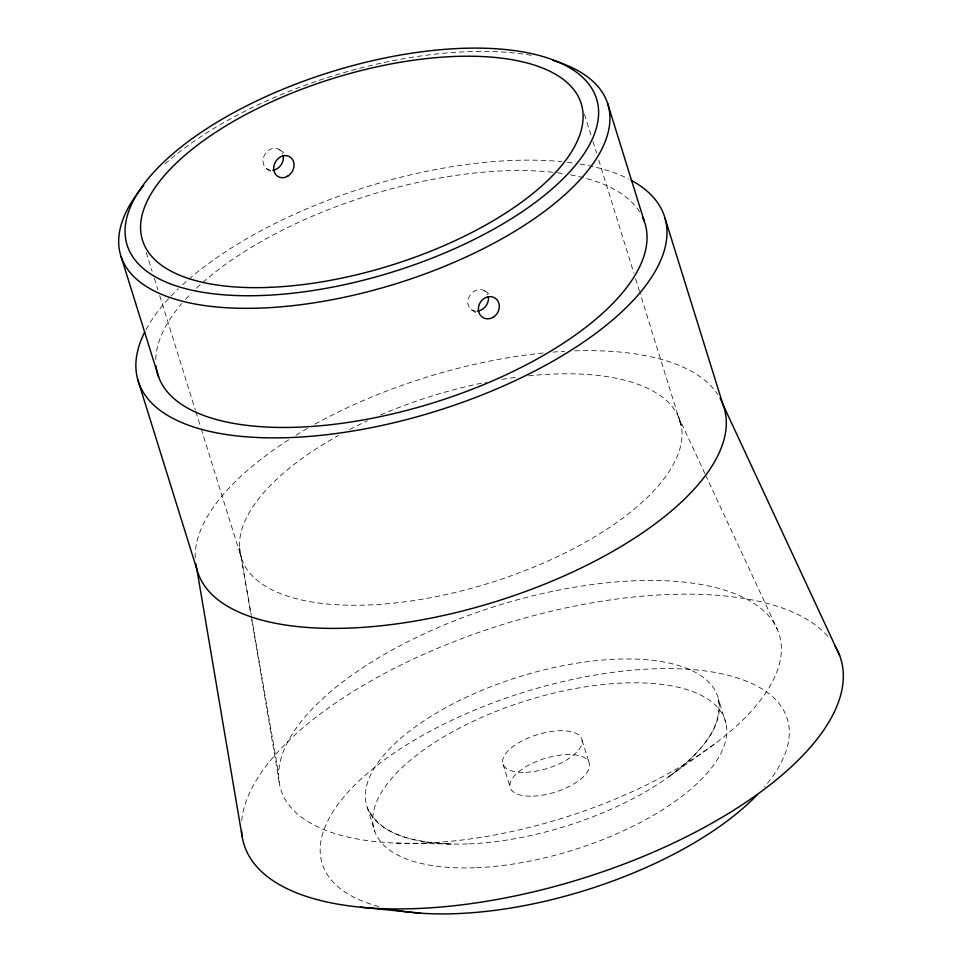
<?xml version="1.0" encoding="UTF-8"?>
<svg xmlns="http://www.w3.org/2000/svg" width="962" height="962" viewBox="0 0 962 962"><rect width="100%" height="100%" fill="white"/><g stroke="black" fill="none" stroke-linecap="round" stroke-linejoin="round"><path stroke-width="0.72" stroke-dasharray="4.81 3.61" d="M714.525 744.011L667.556 777.633C691.991 759.126 722.919 733.79 718.578 699.566L725.997 723.376M396.152 843.097L451.743 844.059C421.584 842.484 381.914 838.636 367.364 807.671L374.783 831.493M279.75 149.868L285.69 153.956M484.68 290.909L490.62 295.009M266.654 168.747L270.226 171.2M471.584 309.788L477.525 313.889M704.93 473.665L678.451 416.738L681.324 426.058L640.019 293.025M705.555 475.012L777.416 629.533M582.094 740.259L589.514 764.081M503.03 764.273L510.449 788.094M146.296 252.537L152.092 271.164M154.329 278.319L157.9 289.79M159.68 295.514L195.382 410.149M195.827 411.58L200.733 427.344M201.178 428.775L241.342 557.732L250.841 614.045M584.499 114.225L591.185 135.762M592.941 141.414L596.536 152.958M598.713 160.005L633.934 273.376M635.581 278.727L639.574 291.594M241.342 557.732L239.562 548.087L251.25 615.127M251.322 616.017L278.679 774.049M251.84 619.973L279.581 784.463M528.511 375.841A229.774 97.835 -17.3 0 1 650.985 493.746A229.774 97.835 -17.3 0 1 308.105 601.322A229.774 97.835 -17.3 0 1 338.636 435.413M349.627 429.533A229.774 97.835 -17.3 0 1 367.448 420.803M380.651 414.899A229.774 97.835 -17.3 0 1 486.471 382.191M502.08 379.377A229.774 97.835 -17.3 0 1 517.484 377.128M164.875 164.021A255.038 108.598 -17.3 0 1 533.369 55.7M155.784 359.499A255.038 108.598 -17.3 0 1 181.806 303.523M185.522 299.326A255.038 108.598 -17.3 0 1 191.342 293.206M196.561 288.119A255.038 108.598 -17.3 0 1 553.234 172.318M557.335 172.811A255.038 108.598 -17.3 0 1 564.73 173.857M570.478 174.844A255.038 108.598 -17.3 0 1 639.983 212.361M145.996 329.665A275.721 117.4 -17.3 0 1 178.331 288.78M182.54 284.824A275.721 117.4 -17.3 0 1 561.856 161.664M567.291 162.253A275.721 117.4 -17.3 0 1 574.326 163.167M580.014 164.045A275.721 117.4 -17.3 0 1 628.643 178.98M195.226 557.816A275.721 117.4 -17.3 0 1 289.947 438.997M296.068 435.173A275.721 117.4 -17.3 0 1 307.455 428.403M314.995 424.158A275.721 117.4 -17.3 0 1 544.215 352.898M552.922 352.104A275.721 117.4 -17.3 0 1 564.67 351.31M574.759 350.865A275.721 117.4 -17.3 0 1 717.892 394.636M241.702 820.658A312.482 133.045 -17.3 0 1 502.32 624.651A312.482 133.045 -17.3 0 1 828.799 637.361M378.763 906.529A243.554 103.704 -17.3 0 1 378.439 764.381A243.554 103.704 -17.3 0 1 685.714 669.095A243.554 103.704 -17.3 0 1 764.441 786.928M476.262 311.183A11.484 9.584 -52.5 0 1 470.153 295.069A11.484 9.584 -52.5 0 1 487.722 294.625M270.683 170.286A11.484 9.692 -59.6 0 1 265.704 153.078A11.484 9.692 -59.6 0 1 282.816 154.233M525.913 772.318A41.354 17.605 -17.3 0 0 582.01 739.826A41.354 17.605 -17.3 0 0 519.179 742.496A41.354 17.605 -17.3 0 0 525.913 772.318M533.333 796.139A41.354 17.605 -17.3 0 0 589.429 763.648A41.354 17.605 -17.3 0 0 526.599 766.305A41.354 17.605 -17.3 0 0 533.333 796.139M476.647 867.7A183.814 78.271 -17.3 0 0 725.973 723.28A183.814 78.271 -17.3 0 0 446.729 735.112A183.814 78.271 -17.3 0 0 476.647 867.7M469.228 843.878A183.814 78.271 -17.3 0 0 718.554 699.47A183.814 78.271 -17.3 0 0 439.309 711.303A183.814 78.271 -17.3 0 0 469.228 843.878M426.19 842.989A260.967 111.111 -17.3 0 0 780.17 637.962A260.967 111.111 -17.3 0 0 383.706 654.761A260.967 111.111 -17.3 0 0 426.19 842.989"/><path stroke-width="1.44" d="M360.449 907.178L420.622 913.178M839.598 655.375L722.967 404.545L665.115 218.554M121.092 256.613L158.634 376.984M137.71 379.449L196.897 569.42L242.196 836.784M607.527 103.126L644.191 221.019M552.861 60.353A255.038 108.598 -17.3 0 1 546.488 209.848A255.038 108.598 -17.3 0 1 226.539 307.744A255.038 108.598 -17.3 0 1 143.723 185.534M642.496 216.979A255.038 108.598 -17.3 0 1 431.192 403.463A255.038 108.598 -17.3 0 1 156.084 366.137M631.06 180.243A275.721 117.4 -17.3 0 1 436.748 410.966A275.721 117.4 -17.3 0 1 144.733 332.082M720.093 398.316A275.721 117.4 -17.3 0 1 497.655 600.985A275.721 117.4 -17.3 0 1 195.707 563.491M834.655 645.382A312.482 133.045 -17.3 0 1 582.407 878.426A312.482 133.045 -17.3 0 1 241.51 830.567M757.467 794.588A243.554 103.704 -17.3 0 1 393.29 909.811M488.359 296.849A11.484 9.584 -52.5 0 1 477.525 311.123M283.189 155.688A11.484 9.692 -59.6 0 1 272.703 170.286M270.418 287.337A229.774 97.835 -17.3 0 0 582.07 106.83A229.774 97.835 -17.3 0 0 233.02 121.621A229.774 97.835 -17.3 0 0 270.418 287.337M264.021 295.418A245.851 104.678 -17.3 0 0 597.486 102.273A245.851 104.678 -17.3 0 0 224.002 118.098A245.851 104.678 -17.3 0 0 264.021 295.418M287.794 176.118A11.484 9.668 -60 0 0 290.043 156.962A11.484 9.668 -60 0 0 273.809 166.883A11.484 9.668 -60 0 0 287.794 176.118M493.145 317.268A11.484 10.077 -58.6 0 0 494.973 298.016A11.484 10.077 -58.6 0 0 478.427 307.9A11.484 10.077 -58.6 0 0 493.145 317.268"/></g></svg>
